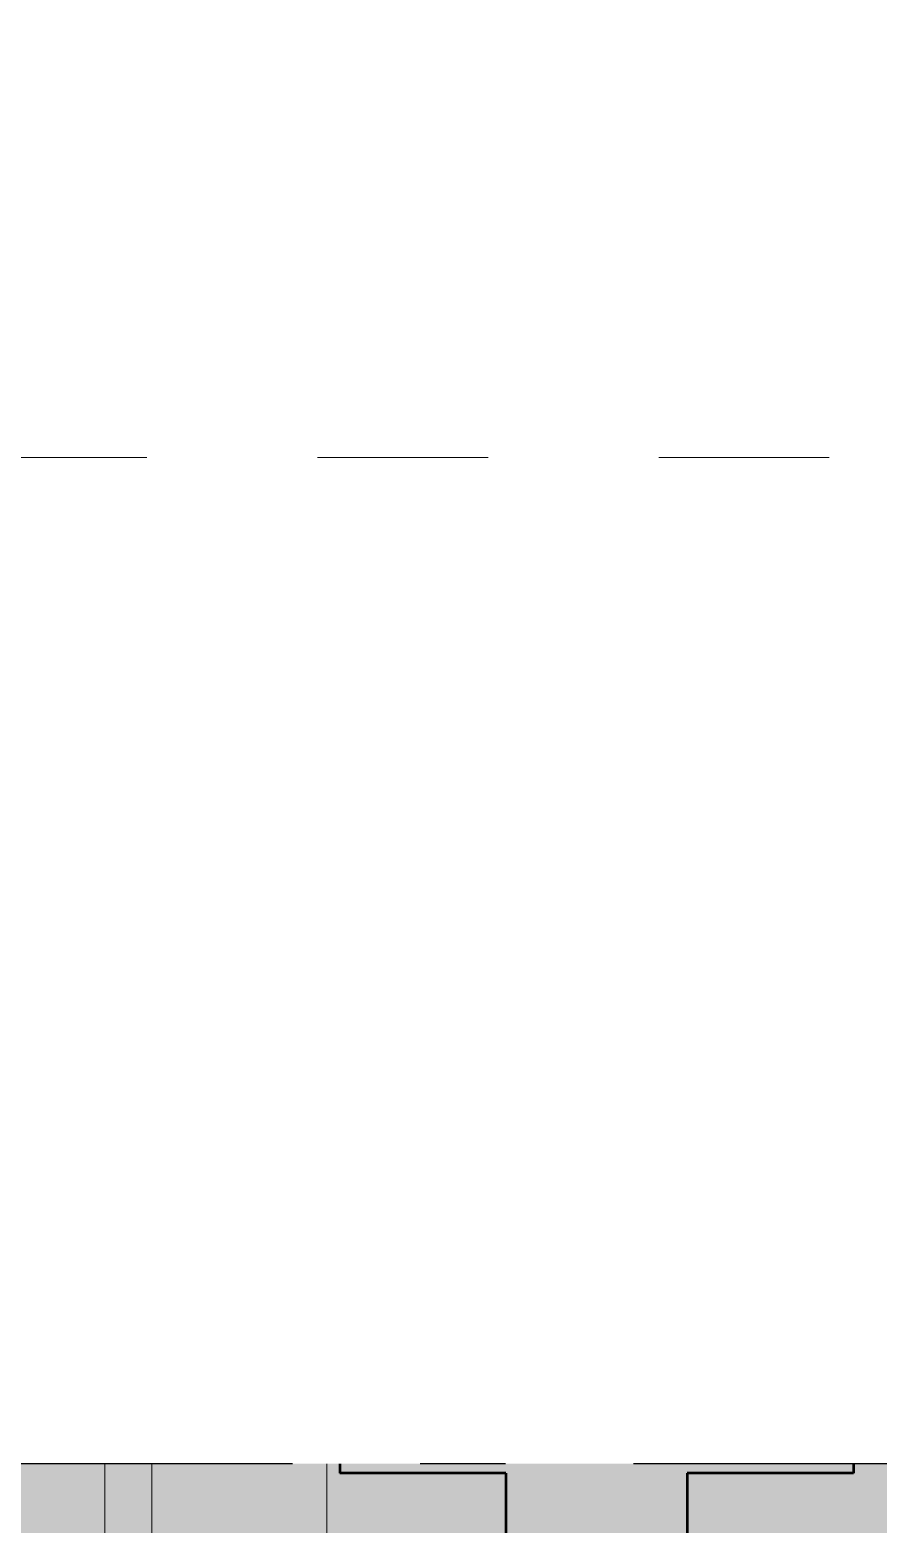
# Model space of a CAD drawing. Header units: millimetres. Extents: x -48147 to 1428745, y -495156 to 18123.
# Drawn here: x 1419475 to 1420879, y -491663 to -489192 of the extents above; entities that cross this region are included whole.
import ezdxf

# ---------------------------------------------------------------- set-up
doc = ezdxf.new("R2010")
doc.units = ezdxf.units.MM
doc.header["$MEASUREMENT"] = 0
for name, pattern in [('Dashed', [2822.222233, 1411.111116, -1411.111116]), ('Double Dashed', [1093.611073, 529.166651, -211.666656, 141.111112, -211.666656]), ('Wipeout_Contour', [1000, 0, -1000])]:
    doc.linetypes.add(name, pattern=pattern)
for name, color, linetype, lineweight, true_color in [('0_Pen_No__105', 7, 'Continuous', 15, 0xa6a6a6), ('A-230-M_FLOOR.IFC Import_Pen_No__104', 7, 'Continuous', 15, 0xa6a6a6), ('A-230-M_FLOOR.IFC Import_Pen_No__109', 7, 'Continuous', 15, 0xa6a6a6), ('A-230-M_FLOOR.IFC Import_Pen_No__24', 7, 'Continuous', 50, 0x2a2a2a), ('A-230-M_FLOOR.IFC Import_Pen_No__29', 7, 'Continuous', 50, 0x2a2a2a), ('New_A-20-M_Floor_Slab_Pen_No__107', 7, 'Continuous', 15, 0xa6a6a6), ('New_A-20-M_Floor_Slab_Pen_No__109', 7, 'Continuous', 15, 0xa6a6a6), ('New_A-20-M_Floor_Slab_Pen_No__162', 7, 'Continuous', 0, 0xe47200), ('New_A-25-M_Wall_Ext_Pen_No__107', 7, 'Continuous', 15, 0xa6a6a6), ('New_A-25-M_Wall_Ext_Pen_No__27', 7, 'Continuous', 50, 0x2a2a2a), ('New_A-25-M_Wall_Int_Pen_No__107', 7, 'Continuous', 15, 0xa6a6a6), ('New_A-25-M_Wall_Int_Pen_No__27', 7, 'Continuous', 50, 0x2a2a2a), ('S-160-M_FOUND.IFC Import_Pen_No__104', 7, 'Continuous', 15, 0xa6a6a6), ('S-160-M_FOUND.IFC Import_Pen_No__24', 7, 'Continuous', 50, 0x2a2a2a), ('S-280-M_STRUCT_FRAME.IFC Import_Pen_No__30', 7, 'Continuous', 50, 0x2a2a2a)]:
    doc.layers.add(name, color=color, linetype=linetype, lineweight=lineweight, true_color=true_color)
for name, color, linetype in [('A-230-M_FLOOR.IFC Import', 7, 'Continuous'), ('A-95-P_Drawing', 7, 'Continuous'), ('New_A-20-M_Floor_Slab', 7, 'Continuous'), ('New_A-25-M_Wall_Ext', 7, 'Continuous'), ('New_A-25-M_Wall_Int', 7, 'Continuous'), ('S-160-M_FOUND.IFC Import', 7, 'Continuous'), ('S-280-M_COLUMN.IFC Import', 7, 'Continuous'), ('S-280-M_STRUCT_FRAME.IFC Import', 7, 'Continuous')]:
    doc.layers.add(name, color=color, linetype=linetype)
for name, color, linetype, lineweight in [('A-230-M_FLOOR.IFC Import_Pen_No__4', 7, 'Continuous', 20), ('A-230-M_FLOOR.IFC Import_Pen_No__89', 8, 'Continuous', 20), ('A-95-P_Drawing_Pen_No__1', 7, 'Continuous', 13), ('A-95-P_Drawing_Pen_No__194', 7, 'Continuous', 25), ('A-95-P_Drawing_Pen_No__84', 8, 'Continuous', 20), ('New_A-20-M_Floor_Slab_Pen_No__1', 7, 'Continuous', 13), ('New_A-20-M_Floor_Slab_Pen_No__89', 8, 'Continuous', 20), ('New_A-25-M_Wall_Ext_Pen_No__87', 8, 'Continuous', 20), ('New_A-25-M_Wall_Int_Pen_No__87', 8, 'Continuous', 20), ('S-160-M_FOUND.IFC Import_Pen_No__1', 7, 'Continuous', 13), ('S-160-M_FOUND.IFC Import_Pen_No__4', 7, 'Continuous', 20), ('S-280-M_COLUMN.IFC Import_Pen_No__88', 8, 'Continuous', 20), ('S-280-M_STRUCT_FRAME.IFC Import_Pen_No__160', 5, 'Continuous', 200), ('S-280-M_STRUCT_FRAME.IFC Import_Pen_No__90', 8, 'Continuous', 20)]:
    doc.layers.add(name, color=color, linetype=linetype, lineweight=lineweight)
pattern_1 = [(0, (1341556.5, -489898.95), (0, 779.423), [48.75, -401.25]), (0, (1341781.5, -489509.24), (0, 779.423), [48.75, -401.25]), (60, (1341556.5, -489898.95), (-675, 389.7114), [48.75, -401.25]), (60, (1342006.5, -489898.95), (-675, 389.7114), [48.75, -401.25]), (120, (1341605.3, -489898.95), (675, 389.7114), [48.75, -401.25]), (120, (1342055.3, -489898.95), (675, 389.7114), [48.75, -401.25]), (0, (1341556.51, -489823.95), (0, 150), [0, -150, 0, -225]), (45, (1341631.51, -489823.95), (-106.06602, 106.06602), [0, -112.5, 0, -187.5])]

# ---------------------------------------------------------------- blocks, each defined once
blk = doc.blocks.new('Section Elem_55_2', base_point=(1341556.5, -489899))
at = {"color": 254, "linetype": 'Wipeout_Contour', "lineweight": 0, "ltscale": 6009385.396597848}
blk.add_wipeout([(1420657.4, -489899), (1420657.4, -487399), (1420656, -487399), (1420656, -489899)], dxfattribs=at).dxf.layer = 'New_A-25-M_Wall_Ext'
at = {"color": 254, "linetype": 'Wipeout_Contour', "lineweight": 0, "ltscale": 6009382.681575522}
blk.add_wipeout([(1420655.9, -489899), (1420656, -489899), (1420656, -487399), (1420655.9, -487399)], dxfattribs=at).dxf.layer = 'New_A-25-M_Wall_Ext'
at = {"layer": 'New_A-25-M_Wall_Ext_Pen_No__87', "linetype": 'Continuous'}
for p, q in [((1420656, -489899), (1420656, -487399)), ((1420657.4, -487399), (1420657.4, -489899)), ((1420657.4, -489899), (1420656, -489899))]:
    blk.add_line(p, q, dxfattribs=at)
blk = doc.blocks.new('Section Elem_92_2', base_point=(1341556.5, -489899))
at = {"layer": 'New_A-25-M_Wall_Ext_Pen_No__27', "linetype": 'Continuous'}
blk.add_line((1420516.8, -487399), (1420516.8, -489899), dxfattribs=at)
at = {"color": 254, "linetype": 'Wipeout_Contour', "lineweight": 0, "ltscale": 6009254.478038291}
blk.add_wipeout([(1420617.5, -489899), (1420626.6, -489899), (1420626.6, -487399), (1420617.5, -487399)], dxfattribs=at).dxf.layer = 'New_A-25-M_Wall_Ext'
at = {"color": 254, "linetype": 'Wipeout_Contour', "lineweight": 0, "ltscale": 6009310.703698997}
blk.add_wipeout([(1420626.6, -489899), (1420647.3, -489899), (1420647.3, -487399), (1420626.6, -487399)], dxfattribs=at).dxf.layer = 'New_A-25-M_Wall_Ext'
at = {"layer": 'New_A-25-M_Wall_Ext_Pen_No__107', "linetype": 'Continuous', "lineweight": 0, "true_color": 0x535353}
blk.add_hatch(color=251, dxfattribs=at).paths.add_polyline_path([(1420516.8, -487399), (1420516.8, -489899), (1420617.5, -489899), (1420617.5, -487399)])
at = {"layer": 'New_A-25-M_Wall_Ext_Pen_No__27', "linetype": 'Continuous'}
for p, q in [((1420617.5, -487399), (1420617.5, -489899)), ((1420617.5, -489899), (1420610.6, -489899))]:
    blk.add_line(p, q, dxfattribs=at)
at = {"layer": 'New_A-25-M_Wall_Ext_Pen_No__87', "linetype": 'Continuous'}
blk.add_line((1420626.6, -489899), (1420617.5, -489899), dxfattribs=at)
at = {"color": 254, "linetype": 'Wipeout_Contour', "lineweight": 0, "ltscale": 6009366.216838154}
blk.add_wipeout([(1420647.3, -489899), (1420655.9, -489899), (1420655.9, -487399), (1420647.3, -487399)], dxfattribs=at).dxf.layer = 'New_A-25-M_Wall_Ext'
at = {"layer": 'New_A-25-M_Wall_Ext_Pen_No__87', "linetype": 'Continuous'}
for p, q in [((1420655.9, -487399), (1420655.9, -489899)), ((1420647.3, -489899), (1420626.6, -489899)), ((1420655.9, -489899), (1420647.3, -489899))]:
    blk.add_line(p, q, dxfattribs=at)
blk = doc.blocks.new('Section Elem_263_2', base_point=(1341556.5, -489899))
at = {"layer": 'New_A-25-M_Wall_Int_Pen_No__27', "linetype": 'Continuous'}
blk.add_line((1420167.3, -486149), (1420167.3, -489899), dxfattribs=at)
at = {"color": 254, "linetype": 'Wipeout_Contour', "lineweight": 0, "ltscale": 6007657.636145033}
blk.add_wipeout([(1420345.2, -486550.5), (1420345.2, -489899), (1420345.5, -489899), (1420345.5, -486550.5)], dxfattribs=at).dxf.layer = 'New_A-25-M_Wall_Int'
at = {"color": 254, "linetype": 'Wipeout_Contour', "lineweight": 0, "ltscale": 6007621.197427876}
blk.add_wipeout([(1420345.2, -486550.5), (1420326.3, -486550.5), (1420326.3, -489899), (1420345.2, -489899)], dxfattribs=at).dxf.layer = 'New_A-25-M_Wall_Int'
at = {"color": 254, "linetype": 'Wipeout_Contour', "lineweight": 0, "ltscale": 15015276.79688969}
blk.add_wipeout([(1420308.3, -489899), (1420326.3, -489899), (1420326.3, -486550.5), (1420310.3, -486550.5), (1420310.3, -486541.9), (1420326.3, -486541.9), (1420326.3, -486307.6), (1420310.3, -486307.6), (1420310.3, -486299), (1420308.3, -486299)], dxfattribs=at).dxf.layer = 'New_A-25-M_Wall_Int'
at = {"layer": 'New_A-25-M_Wall_Int_Pen_No__107', "linetype": 'Continuous', "lineweight": 0, "true_color": 0x535353}
blk.add_hatch(color=251, dxfattribs=at).paths.add_polyline_path([(1420308.3, -489899), (1420308.3, -486074), (1420167.3, -486074), (1420167.3, -489899)])
at = {"layer": 'New_A-25-M_Wall_Int_Pen_No__27', "linetype": 'Continuous'}
for p, q in [((1420308.3, -486149), (1420308.3, -489899)), ((1420308.3, -489899), (1420167.3, -489899))]:
    blk.add_line(p, q, dxfattribs=at)
blk = doc.blocks.new('*X326', base_point=(1341556.5, -489899))
at = {"layer": 'New_A-20-M_Floor_Slab_Pen_No__107', "linetype": 'Continuous'}
for p, q in [((1419480, -490038), (1419494.3, -490018.9)), ((1419518.1, -490038), (1419503.8, -490018.9)), ((1419527.6, -490038), (1419541.9, -490018.9)), ((1419565.7, -490038), (1419551.4, -490018.9)), ((1419575.2, -490038), (1419589.5, -490018.9)), ((1419613.3, -490038), (1419599, -490018.9)), ((1419622.9, -490038), (1419637.1, -490018.9)), ((1419660.9, -490038), (1419646.7, -490018.9)), ((1419670.5, -490038), (1419684.8, -490018.9)), ((1419708.6, -490038), (1419694.3, -490018.9)), ((1419718.1, -490038), (1419732.4, -490018.9)), ((1419756.2, -490038), (1419741.9, -490018.9)), ((1419765.7, -490038), (1419780, -490018.9)), ((1419803.8, -490038), (1419789.5, -490018.9)), ((1419813.3, -490038), (1419827.6, -490018.9)), ((1419851.4, -490038), (1419837.1, -490018.9)), ((1419860.9, -490038), (1419875.2, -490018.9)), ((1419899, -490038), (1419884.8, -490018.9)), ((1419908.6, -490038), (1419922.9, -490018.9)), ((1419946.7, -490038), (1419932.4, -490018.9)), ((1419956.2, -490038), (1419970.5, -490018.9)), ((1419994.3, -490038), (1419980, -490018.9)), ((1420003.8, -490038), (1420018.1, -490018.9)), ((1420041.9, -490038), (1420027.6, -490018.9)), ((1420051.4, -490038), (1420065.7, -490018.9)), ((1420089.5, -490038), (1420075.2, -490018.9)), ((1420099, -490038), (1420113.3, -490018.9)), ((1420137.1, -490038), (1420122.9, -490018.9)), ((1420146.7, -490038), (1420160.9, -490018.9)), ((1420184.8, -490038), (1420170.5, -490018.9)), ((1420194.3, -490038), (1420208.6, -490018.9)), ((1420232.4, -490038), (1420218.1, -490018.9)), ((1420241.9, -490038), (1420256.2, -490018.9)), ((1420280, -490038), (1420265.7, -490018.9)), ((1420289.5, -490038), (1420303.8, -490018.9)), ((1420320.8, -490028.9), (1420313.3, -490018.9))]:
    blk.add_line(p, q, dxfattribs=at)
for centre, start, end in [((1419475.2, -490004.6), 323.1301, 90), ((1419522.9, -490004.6), 90, 216.8699), ((1419522.9, -490004.6), 323.1301, 90), ((1419570.5, -490004.6), 90, 216.8699), ((1419570.5, -490004.6), 323.1301, 90), ((1419618.1, -490004.6), 90, 216.8699), ((1419618.1, -490004.6), 323.1301, 90), ((1419665.7, -490004.6), 90, 216.8699), ((1419665.7, -490004.6), 323.1301, 90), ((1419713.3, -490004.6), 90, 216.8699), ((1419713.3, -490004.6), 323.1301, 90), ((1419760.9, -490004.6), 90, 216.8699), ((1419760.9, -490004.6), 323.1301, 90), ((1419808.6, -490004.6), 90, 216.8699), ((1419808.6, -490004.6), 323.1301, 90), ((1419856.2, -490004.6), 90, 216.8699), ((1419856.2, -490004.6), 323.1301, 90), ((1419903.8, -490004.6), 90, 216.8699), ((1419903.8, -490004.6), 323.1301, 90), ((1419951.4, -490004.6), 90, 216.8699), ((1419951.4, -490004.6), 323.1301, 90), ((1419999, -490004.6), 90, 216.8699), ((1419999, -490004.6), 323.1301, 90), ((1420046.7, -490004.6), 90, 216.8699), ((1420046.7, -490004.6), 323.1301, 90), ((1420094.3, -490004.6), 90, 216.8699), ((1420094.3, -490004.6), 323.1301, 90), ((1420141.9, -490004.6), 90, 216.8699), ((1420141.9, -490004.6), 323.1301, 90), ((1420189.5, -490004.6), 90, 216.8699), ((1420189.5, -490004.6), 323.1301, 90), ((1420237.1, -490004.6), 90, 216.8699), ((1420237.1, -490004.6), 323.1301, 90), ((1420284.8, -490004.6), 90, 216.8699), ((1420284.8, -490004.6), 323.1301, 90), ((1420332.4, -490004.6), 119.035, 216.8699), ((1419451.4, -490052.3), 143.1301, 36.8699), ((1419499, -490052.3), 143.1301, 36.8699), ((1419546.7, -490052.3), 143.1301, 36.8699), ((1419594.3, -490052.3), 143.1301, 36.8699), ((1419641.9, -490052.3), 143.1301, 36.8699), ((1419689.5, -490052.3), 143.1301, 36.8699), ((1419737.1, -490052.3), 143.1301, 36.8699), ((1419784.8, -490052.3), 143.1301, 36.8699), ((1419832.4, -490052.3), 143.1301, 36.8699), ((1419880, -490052.3), 143.1301, 36.8699), ((1419927.6, -490052.3), 143.1301, 36.8699), ((1419975.2, -490052.3), 143.1301, 36.8699), ((1420022.9, -490052.3), 143.1301, 36.8699), ((1420070.5, -490052.3), 143.1301, 36.8699), ((1420118.1, -490052.3), 143.1301, 36.8699), ((1420165.7, -490052.3), 143.1301, 36.8699), ((1420213.3, -490052.3), 143.1301, 36.8699), ((1420260.9, -490052.3), 143.1301, 36.8699), ((1420308.6, -490052.3), 143.1301, 300.9745)]:
    blk.add_arc(centre, 23.8, start, end, dxfattribs=at)
blk = doc.blocks.new('Section Elem_296_2', base_point=(1341556.5, -489899))
at = {"color": 254, "linetype": 'Wipeout_Contour', "lineweight": 0, "ltscale": 6009247.169722235}
blk.add_wipeout([(1420167.3, -489974), (1420186.9, -489974), (1420186.9, -489899), (1420167.3, -489899)], dxfattribs=at).dxf.layer = 'New_A-20-M_Floor_Slab'
at = {"color": 254, "linetype": 'Wipeout_Contour', "lineweight": 0, "ltscale": 6009974.493631577}
blk.add_wipeout([(1420355.1, -490078.5), (1420355.1, -489899), (1420347.8, -489899), (1420347.8, -490078.5)], dxfattribs=at).dxf.layer = 'New_A-20-M_Floor_Slab'
at = {"color": 254, "linetype": 'Wipeout_Contour', "lineweight": 0, "ltscale": 6009304.644057268}
blk.add_wipeout([(1420197.7, -489974), (1420197.7, -489899), (1420186.9, -489899), (1420186.9, -489974)], dxfattribs=at).dxf.layer = 'New_A-20-M_Floor_Slab'
at = {"color": 254, "linetype": 'Wipeout_Contour', "lineweight": 0, "ltscale": 6009909.701476713}
blk.add_wipeout([(1420320.8, -490078.5), (1420347.8, -490078.5), (1420347.8, -489899), (1420320.8, -489899)], dxfattribs=at).dxf.layer = 'New_A-20-M_Floor_Slab'
at = {"layer": 'New_A-20-M_Floor_Slab_Pen_No__89', "linetype": 'Continuous'}
for p, q in [((1420347.8, -489899), (1420355.1, -489899)), ((1420355.1, -490078.5), (1420355.1, -489899)), ((1420355.1, -490078.5), (1420347.8, -490078.5))]:
    blk.add_line(p, q, dxfattribs=at)
at = {"color": 254, "linetype": 'Wipeout_Contour', "lineweight": 0, "ltscale": 11990316.24259493}
blk.add_wipeout([(1420167.3, -489899), (1404999, -489899), (1404999, -489978), (1420320.8, -489978), (1420320.8, -489899), (1420308.3, -489899), (1420308.3, -489974), (1420167.3, -489974)], dxfattribs=at).dxf.layer = 'New_A-20-M_Floor_Slab'
at = {"layer": 'New_A-20-M_Floor_Slab_Pen_No__109', "linetype": 'Continuous'}
h = blk.add_hatch(dxfattribs=at)
h.set_pattern_fill('Lightweight_Concrete_0002', color=256, style=0, pattern_type=2)
h.set_pattern_definition(pattern_1)
h.paths.add_polyline_path([(1420167.3, -489899), (1404999, -489899), (1404999, -489978), (1420320.8, -489978), (1420320.8, -489899), (1420308.3, -489899), (1420308.3, -489974), (1420167.3, -489974)])
at = {"layer": 'New_A-20-M_Floor_Slab_Pen_No__162', "linetype": 'Continuous'}
blk.add_hatch(color=256, dxfattribs=at).paths.add_polyline_path([(1404999, -489978), (1404999, -489978.5), (1420320.8, -489978.5), (1420320.8, -489978)])
at = {"layer": 'New_A-20-M_Floor_Slab_Pen_No__1', "linetype": 'Continuous'}
for p, q in [((1420167.3, -489899), (1409318.8, -489899)), ((1420320.8, -489899), (1420308.3, -489899))]:
    blk.add_line(p, q, dxfattribs=at)
at = {"layer": 'New_A-20-M_Floor_Slab_Pen_No__89', "linetype": 'Continuous'}
blk.add_line((1420320.8, -489899), (1420347.8, -489899), dxfattribs=at)
at = {"color": 254, "linetype": 'Wipeout_Contour', "lineweight": 0, "ltscale": 5980959.479074396}
blk.add_wipeout([(1404999, -489978.5), (1404999, -490078.5), (1420320.8, -490078.5), (1420320.8, -489978.5)], dxfattribs=at).dxf.layer = 'New_A-20-M_Floor_Slab'
at = {"layer": 'New_A-20-M_Floor_Slab_Pen_No__1', "linetype": 'Continuous'}
for p, q in [((1420167.3, -489899), (1420167.3, -489974)), ((1420308.3, -489899), (1420308.3, -489974)), ((1420308.3, -489974), (1420167.3, -489974))]:
    blk.add_line(p, q, dxfattribs=at)
at = {"layer": 'New_A-20-M_Floor_Slab_Pen_No__1', "linetype": 'Continuous', "flags": 128}
for points in [[(1420320.8, -489899), (1420320.8, -489978), (1420320.8, -489978.5), (1420320.8, -490078.5)], [(1420320.8, -489978), (1404999, -489978), (1374573.5, -489978)], [(1420320.8, -489978.5), (1404999, -489978.5), (1374573.5, -489978.5)], [(1420320.8, -490078.5), (1404999, -490078.5), (1374573.5, -490078.5)]]:
    blk.add_lwpolyline(points, dxfattribs=at)
at = {"layer": 'New_A-20-M_Floor_Slab_Pen_No__89', "linetype": 'Continuous'}
for p, q in [((1420197.7, -489899), (1420197.7, -489974)), ((1420347.8, -490078.5), (1420320.8, -490078.5))]:
    blk.add_line(p, q, dxfattribs=at)
at = {"layer": 'New_A-20-M_Floor_Slab'}
blk.add_blockref('*X326', (1341556.5, -489899), dxfattribs=at)
blk = doc.blocks.new('Section Elem_319_2', base_point=(1341556.5, -489899))
at = {"color": 254, "linetype": 'Wipeout_Contour', "lineweight": 0, "ltscale": 6007678.866796776}
blk.add_wipeout([(1420350.7, -486550.5), (1420350.7, -489899), (1420351.3, -489899), (1420351.3, -486550.5)], dxfattribs=at).dxf.layer = 'New_A-25-M_Wall_Int'
at = {"color": 254, "linetype": 'Wipeout_Contour', "lineweight": 0, "ltscale": 6007667.88426681}
blk.add_wipeout([(1420345.5, -489899), (1420350.7, -489899), (1420350.7, -486550.5), (1420345.5, -486550.5)], dxfattribs=at).dxf.layer = 'New_A-25-M_Wall_Int'
at = {"layer": 'New_A-25-M_Wall_Int_Pen_No__87', "linetype": 'Continuous'}
for p, q in [((1420345.5, -489899), (1420345.5, -486550.5)), ((1420350.7, -486550.5), (1420350.7, -489899))]:
    blk.add_line(p, q, dxfattribs=at)
blk = doc.blocks.new('Section Elem_369_2', base_point=(1341556.5, -489899))
at = {"color": 254, "linetype": 'Wipeout_Contour', "lineweight": 0, "ltscale": 9012332.284516225}
blk.add_wipeout([(1420513, -487198), (1420513, -489899), (1420516.8, -489899), (1420516.8, -487399), (1420516.7, -487399), (1420516.7, -487198)], dxfattribs=at).dxf.layer = 'S-280-M_COLUMN.IFC Import'
at = {"color": 254, "linetype": 'Wipeout_Contour', "lineweight": 0, "ltscale": 33040041.72980697}
blk.add_wipeout([(1420355.1, -490078.5), (1420312.7, -490078.5), (1420312.7, -490079), (1420358.6, -490079), (1420358.6, -489899), (1420513, -489899), (1420513, -487198), (1420484.2, -487198), (1420484.2, -486299), (1420431.1, -486299), (1420431.1, -486307.6), (1420371.9, -486307.6), (1420366.8, -486309.8), (1420364.7, -486315.2), (1420364.7, -486534.3), (1420366.8, -486539.6), (1420371.9, -486541.9), (1420431.1, -486541.9), (1420431.1, -486550.5), (1420351.3, -486550.5), (1420351.3, -489899), (1420355.1, -489899)], dxfattribs=at).dxf.layer = 'S-280-M_COLUMN.IFC Import'
at = {"layer": 'S-280-M_COLUMN.IFC Import_Pen_No__88', "linetype": 'Continuous'}
blk.add_line((1420513, -487198), (1420513, -489899), dxfattribs=at)
at = {"color": 254, "linetype": 'Wipeout_Contour', "lineweight": 0, "ltscale": 6009734.493444662}
blk.add_wipeout([(1420308.3, -489899), (1420303.7, -489899), (1420303.7, -489974), (1420308.3, -489974)], dxfattribs=at).dxf.layer = 'S-280-M_COLUMN.IFC Import'
at = {"color": 254, "linetype": 'Wipeout_Contour', "lineweight": 0, "ltscale": 6009928.34380358}
blk.add_wipeout([(1420303.7, -490079), (1420312.7, -490079), (1420312.7, -490078.5), (1420303.7, -490078.5)], dxfattribs=at).dxf.layer = 'S-280-M_COLUMN.IFC Import'
at = {"color": 254, "linetype": 'Wipeout_Contour', "lineweight": 0, "ltscale": 6009718.762110988}
blk.add_wipeout([(1420300, -489974), (1420303.7, -489974), (1420303.7, -489899), (1420300, -489899)], dxfattribs=at).dxf.layer = 'S-280-M_COLUMN.IFC Import'
at = {"color": 254, "linetype": 'Wipeout_Contour', "lineweight": 0, "ltscale": 6009904.332773785}
blk.add_wipeout([(1420300, -490079), (1420303.7, -490079), (1420303.7, -490078.5), (1420300, -490078.5)], dxfattribs=at).dxf.layer = 'S-280-M_COLUMN.IFC Import'
at = {"layer": 'S-280-M_COLUMN.IFC Import_Pen_No__88', "linetype": 'Continuous'}
blk.add_line((1420312.7, -490078.5), (1420312.7, -490079), dxfattribs=at)
at = {"color": 254, "linetype": 'Wipeout_Contour', "lineweight": 0, "ltscale": 6009672.970493201}
blk.add_wipeout([(1420279.5, -489974), (1420300, -489974), (1420300, -489899), (1420279.5, -489899)], dxfattribs=at).dxf.layer = 'S-280-M_COLUMN.IFC Import'
at = {"color": 254, "linetype": 'Wipeout_Contour', "lineweight": 0, "ltscale": 6009858.543040024}
blk.add_wipeout([(1420300, -490078.5), (1420279.5, -490078.5), (1420279.5, -490079), (1420300, -490079)], dxfattribs=at).dxf.layer = 'S-280-M_COLUMN.IFC Import'
at = {"layer": 'S-280-M_COLUMN.IFC Import_Pen_No__88', "linetype": 'Continuous'}
for p, q in [((1420279.5, -489899), (1420279.5, -489974)), ((1420300, -489899), (1420300, -489974)), ((1420279.5, -490078.5), (1420279.5, -490079)), ((1420300, -490078.5), (1420300, -490079))]:
    blk.add_line(p, q, dxfattribs=at)
blk = doc.blocks.new('Section Elem_372_2', base_point=(1341556.5, -489899))
at = {"color": 254, "linetype": 'Wipeout_Contour', "lineweight": 0, "ltscale": 6010186.250984176}
blk.add_wipeout([(1420089.4, -490329), (1419989.7, -490329.1), (1420524, -490329), (1420557.3, -490329)], dxfattribs=at).dxf.layer = 'S-280-M_STRUCT_FRAME.IFC Import'
at = {"layer": 'S-280-M_STRUCT_FRAME.IFC Import_Pen_No__30', "linetype": 'Continuous'}
blk.add_line((1419989.7, -490329.1), (1419989.7, -490829.1), dxfattribs=at)
at = {"layer": 'S-280-M_STRUCT_FRAME.IFC Import_Pen_No__90', "linetype": 'Continuous'}
blk.add_line((1420089.4, -490329), (1419989.7, -490329.1), dxfattribs=at)
at = {"color": 254, "linetype": 'Wipeout_Contour', "lineweight": 0, "ltscale": 9017229.732753396}
blk.add_wipeout([(1420557.3, -490329), (1420524, -490329), (1420524, -490829), (1420557.3, -490829), (1420561.8, -490828.9), (1420561.7, -490329)], dxfattribs=at).dxf.layer = 'S-280-M_STRUCT_FRAME.IFC Import'
at = {"layer": 'S-280-M_STRUCT_FRAME.IFC Import_Pen_No__160', "linetype": 'Continuous', "lineweight": 0, "true_color": 0x00007f}
blk.add_hatch(color=176, dxfattribs=at).paths.add_polyline_path([(1419989.7, -490329.1), (1419989.7, -490829.1), (1420524, -490829), (1420524, -490329)])
at = {"layer": 'S-280-M_STRUCT_FRAME.IFC Import_Pen_No__30', "linetype": 'Continuous'}
for p, q in [((1420524, -490329), (1419989.7, -490329.1)), ((1420524, -490329), (1420524, -490829)), ((1420524, -490829), (1419989.7, -490829.1))]:
    blk.add_line(p, q, dxfattribs=at)
at = {"layer": 'S-280-M_STRUCT_FRAME.IFC Import_Pen_No__90', "linetype": 'Continuous'}
for p, q in [((1420557.3, -490329), (1420524, -490329)), ((1420561.8, -490828.9), (1420561.7, -490329)), ((1420561.8, -490828.9), (1420557.3, -490829))]:
    blk.add_line(p, q, dxfattribs=at)
blk = doc.blocks.new('Section Elem_376_2', base_point=(1341556.5, -489899))
at = {"color": 254, "linetype": 'Wipeout_Contour', "lineweight": 0, "ltscale": 5999240.530472554}
blk.add_wipeout([(1414776.3, -490079), (1420185.7, -490079), (1420185.7, -490078.5), (1414776.3, -490078.5)], dxfattribs=at).dxf.layer = 'S-280-M_STRUCT_FRAME.IFC Import'
at = {"color": 254, "linetype": 'Wipeout_Contour', "lineweight": 0, "ltscale": 7501599.175214844}
blk.add_wipeout([(1420089.4, -490329), (1414776.3, -490329), (1414776.3, -490399), (1419989.7, -490399), (1419989.7, -490329.1)], dxfattribs=at).dxf.layer = 'S-280-M_STRUCT_FRAME.IFC Import'
at = {"layer": 'S-280-M_STRUCT_FRAME.IFC Import_Pen_No__90', "linetype": 'Continuous'}
for p, q in [((1420185.7, -490078.5), (1420185.7, -490079)), ((1414938.5, -490399), (1419989.7, -490399))]:
    blk.add_line(p, q, dxfattribs=at)
blk = doc.blocks.new('Section Elem_386_2', base_point=(1341556.5, -489899))
at = {"color": 254, "linetype": 'Wipeout_Contour', "lineweight": 0, "ltscale": 6009479.626295401}
blk.add_wipeout([(1420197.7, -489899), (1420197.7, -489974), (1420279.5, -489974), (1420279.5, -489899)], dxfattribs=at).dxf.layer = 'S-280-M_STRUCT_FRAME.IFC Import'
at = {"color": 254, "linetype": 'Wipeout_Contour', "lineweight": 0, "ltscale": 6009651.081502588}
blk.add_wipeout([(1420190.2, -490079), (1420279.5, -490079), (1420279.5, -490078.5), (1420190.2, -490078.5)], dxfattribs=at).dxf.layer = 'S-280-M_STRUCT_FRAME.IFC Import'
at = {"color": 254, "linetype": 'Wipeout_Contour', "lineweight": 0, "ltscale": 6011347.389187953}
blk.add_wipeout([(1420561.7, -490329), (1420561.8, -490399), (1420608.3, -490399), (1420608.3, -490329)], dxfattribs=at).dxf.layer = 'S-280-M_STRUCT_FRAME.IFC Import'
at = {"layer": 'S-280-M_STRUCT_FRAME.IFC Import_Pen_No__90', "linetype": 'Continuous'}
blk.add_line((1420561.8, -490399), (1420608.6, -490399), dxfattribs=at)
blk = doc.blocks.new('Section Elem_519_2', base_point=(1341556.5, -489899))
at = {"layer": 'S-160-M_FOUND.IFC Import_Pen_No__104', "linetype": 'Continuous', "lineweight": 0, "true_color": 0x535353}
blk.add_hatch(color=251, dxfattribs=at).paths.add_polyline_path([(1420837.8, -490829), (1419987.8, -490829), (1419987.8, -491579), (1420262.8, -491579), (1420262.8, -491504), (1420562.8, -491504), (1420562.8, -491579), (1420837.8, -491579)])
at = {"layer": 'S-160-M_FOUND.IFC Import_Pen_No__24', "linetype": 'Continuous'}
for p, q in [((1419987.8, -490829), (1419987.8, -491579)), ((1420837.8, -490829), (1419987.8, -490829)), ((1420837.8, -490829), (1420837.8, -491579)), ((1420262.8, -491579), (1419987.8, -491579)), ((1420837.8, -491579), (1420562.8, -491579))]:
    blk.add_line(p, q, dxfattribs=at)
at = {"layer": 'S-160-M_FOUND.IFC Import_Pen_No__4', "linetype": 'Continuous'}
blk.add_line((1419987.8, -491579), (1419987.8, -490829), dxfattribs=at)
blk = doc.blocks.new('Section Elem_520_2', base_point=(1341556.5, -489899))
at = {"layer": 'S-160-M_FOUND.IFC Import_Pen_No__104', "linetype": 'Continuous', "lineweight": 0, "true_color": 0x535353}
blk.add_hatch(color=251, dxfattribs=at).paths.add_polyline_path([(1420262.8, -494154), (1420562.8, -494154), (1420562.8, -491504), (1420262.8, -491504)])
at = {"layer": 'S-160-M_FOUND.IFC Import_Pen_No__24', "linetype": 'Continuous'}
for p, q in [((1420262.8, -491579), (1420262.8, -494154)), ((1420562.8, -491579), (1420562.8, -494154))]:
    blk.add_line(p, q, dxfattribs=at)
blk = doc.blocks.new('Section Elem_521_2', base_point=(1341556.5, -489899))
at = {"color": 254, "linetype": 'Wipeout_Contour', "lineweight": 0, "ltscale": 6004468.598261315}
blk.add_wipeout([(1418513.8, -491149), (1418733.8, -491149), (1418733.8, -490399), (1418513.8, -490399)], dxfattribs=at).dxf.layer = 'S-160-M_FOUND.IFC Import'
at = {"layer": 'S-160-M_FOUND.IFC Import_Pen_No__4', "linetype": 'Continuous'}
blk.add_line((1418513.8, -490399), (1418513.8, -491149), dxfattribs=at)
at = {"color": 254, "linetype": 'Wipeout_Contour', "lineweight": 0, "ltscale": 9012105.705329835}
blk.add_wipeout([(1418733.8, -491149), (1419987.8, -491149), (1419987.8, -490829), (1419989.7, -490829), (1419989.7, -490399), (1418733.8, -490399)], dxfattribs=at).dxf.layer = 'S-160-M_FOUND.IFC Import'
at = {"layer": 'S-160-M_FOUND.IFC Import_Pen_No__4', "linetype": 'Continuous'}
for p, q in [((1418733.8, -491149), (1418733.8, -490399)), ((1418733.8, -491149), (1418513.8, -491149)), ((1419987.8, -491149), (1418733.8, -491149))]:
    blk.add_line(p, q, dxfattribs=at)
blk = doc.blocks.new('Section Elem_573_2', base_point=(1341556.5, -489899))
at = {"layer": 'A-230-M_FLOOR.IFC Import_Pen_No__24', "linetype": 'Continuous'}
for p, q in [((1420358.6, -489899), (1420358.6, -490079)), ((1420516.8, -489899), (1420358.6, -489899))]:
    blk.add_line(p, q, dxfattribs=at)
at = {"color": 254, "linetype": 'Wipeout_Contour', "lineweight": 0, "ltscale": 6010964.373721655}
blk.add_wipeout([(1420610.6, -490079), (1420615.7, -490079), (1420615.7, -489899), (1420610.6, -489899)], dxfattribs=at).dxf.layer = 'A-230-M_FLOOR.IFC Import'
at = {"color": 254, "linetype": 'Wipeout_Contour', "lineweight": 0, "ltscale": 6010994.866037474}
blk.add_wipeout([(1420615.7, -490079), (1420626.7, -490079), (1420626.7, -489899), (1420615.7, -489899)], dxfattribs=at).dxf.layer = 'A-230-M_FLOOR.IFC Import'
at = {"layer": 'A-230-M_FLOOR.IFC Import_Pen_No__104', "linetype": 'Continuous', "lineweight": 0, "true_color": 0x535353}
blk.add_hatch(color=251, dxfattribs=at).paths.add_polyline_path([(1420358.6, -490079), (1420610.6, -490079), (1420610.6, -489899), (1420358.6, -489899)])
at = {"layer": 'A-230-M_FLOOR.IFC Import_Pen_No__24', "linetype": 'Continuous'}
for q in [(1420516.8, -489899), (1420610.6, -490079)]:
    blk.add_line((1420610.6, -489899), q, dxfattribs=at)
at = {"color": 254, "linetype": 'Wipeout_Contour', "lineweight": 0, "ltscale": 6011033.222709646}
blk.add_wipeout([(1420626.7, -490079), (1420635.9, -490079), (1420635.9, -489899), (1420626.7, -489899)], dxfattribs=at).dxf.layer = 'A-230-M_FLOOR.IFC Import'
at = {"color": 254, "linetype": 'Wipeout_Contour', "lineweight": 0, "ltscale": 6011064.886398049}
blk.add_wipeout([(1420635.9, -490079), (1420643.4, -490079), (1420643.4, -489899), (1420635.9, -489899)], dxfattribs=at).dxf.layer = 'A-230-M_FLOOR.IFC Import'
at = {"color": 254, "linetype": 'Wipeout_Contour', "lineweight": 0, "ltscale": 6011089.847678839}
blk.add_wipeout([(1420643.4, -490079), (1420649.2, -490079), (1420649.2, -489899), (1420643.4, -489899)], dxfattribs=at).dxf.layer = 'A-230-M_FLOOR.IFC Import'
at = {"color": 254, "linetype": 'Wipeout_Contour', "lineweight": 0, "ltscale": 6011108.098587127}
blk.add_wipeout([(1420649.2, -490079), (1420653.1, -490079), (1420653.1, -489899), (1420649.2, -489899)], dxfattribs=at).dxf.layer = 'A-230-M_FLOOR.IFC Import'
at = {"layer": 'A-230-M_FLOOR.IFC Import_Pen_No__4', "linetype": 'Continuous'}
blk.add_line((1420653.1, -490079), (1420653.1, -489899), dxfattribs=at)
blk = doc.blocks.new('Section Elem_585_2', base_point=(1341556.5, -489899))
at = {"color": 254, "linetype": 'Wipeout_Contour', "lineweight": 0, "ltscale": 10520292.08632691}
blk.add_wipeout([(1420653.1, -490329), (1420608.3, -490329), (1420608.3, -490399), (1420898.3, -490399), (1420898.3, -489899), (1420653.1, -489899), (1420653.1, -490079)], dxfattribs=at).dxf.layer = 'S-160-M_FOUND.IFC Import'
at = {"layer": 'S-160-M_FOUND.IFC Import_Pen_No__1', "linetype": 'Continuous'}
for p, q in [((1420657.4, -489899), (1420898.3, -489899)), ((1420898.3, -490399), (1420898.3, -489899)), ((1420608.6, -490399), (1420898.3, -490399))]:
    blk.add_line(p, q, dxfattribs=at)
blk = doc.blocks.new('Section Elem_593_2', base_point=(1341556.5, -489899))
at = {"layer": 'S-160-M_FOUND.IFC Import_Pen_No__1', "linetype": 'Continuous'}
blk.add_line((1420137.8, -490079), (1420137.8, -490078.5), dxfattribs=at)
blk = doc.blocks.new('Section Elem_596_2', base_point=(1341556.5, -489899))
at = {"color": 254, "linetype": 'Wipeout_Contour', "lineweight": 0, "ltscale": 6011386.383908892}
blk.add_wipeout([(1420648, -490079), (1420648, -490329), (1420653.1, -490329), (1420653.1, -490079)], dxfattribs=at).dxf.layer = 'A-230-M_FLOOR.IFC Import'
at = {"color": 254, "linetype": 'Wipeout_Contour', "lineweight": 0, "ltscale": 6011341.811369729}
blk.add_wipeout([(1420629.5, -490079), (1420629.5, -490329), (1420648, -490329), (1420648, -490079)], dxfattribs=at).dxf.layer = 'A-230-M_FLOOR.IFC Import'
at = {"layer": 'A-230-M_FLOOR.IFC Import_Pen_No__89', "linetype": 'Continuous'}
for p, q in [((1420648, -490079), (1420653.1, -490079)), ((1420653.1, -490329), (1420653.1, -490079)), ((1420648, -490329), (1420653.1, -490329))]:
    blk.add_line(p, q, dxfattribs=at)
at = {"color": 254, "linetype": 'Wipeout_Contour', "lineweight": 0, "ltscale": 6011271.67032626}
blk.add_wipeout([(1420610.9, -490329), (1420629.5, -490329), (1420629.5, -490079), (1420610.9, -490079)], dxfattribs=at).dxf.layer = 'A-230-M_FLOOR.IFC Import'
at = {"layer": 'A-230-M_FLOOR.IFC Import_Pen_No__89', "linetype": 'Continuous'}
for p, q in [((1420629.5, -490079), (1420648, -490079)), ((1420629.5, -490329), (1420648, -490329))]:
    blk.add_line(p, q, dxfattribs=at)
at = {"color": 254, "linetype": 'Wipeout_Contour', "lineweight": 0, "ltscale": 5981738.015724783}
blk.add_wipeout([(1420610.9, -490329), (1420610.9, -490079), (1404999, -490079), (1404999, -490329)], dxfattribs=at).dxf.layer = 'A-230-M_FLOOR.IFC Import'
at = {"layer": 'A-230-M_FLOOR.IFC Import_Pen_No__109', "linetype": 'Continuous'}
h = blk.add_hatch(dxfattribs=at)
h.set_pattern_fill('Lightweight_Concrete_0002', color=256, style=0, pattern_type=2)
h.set_pattern_definition(pattern_1)
h.paths.add_polyline_path([(1420610.9, -490329), (1420610.9, -490079), (1404999, -490079), (1404999, -490329)])
at = {"layer": 'A-230-M_FLOOR.IFC Import_Pen_No__29', "linetype": 'Continuous'}
for p, q in [((1420610.6, -490079), (1420358.6, -490079)), ((1420610.9, -490079), (1420610.6, -490079)), ((1420610.9, -490079), (1420610.9, -490329))]:
    blk.add_line(p, q, dxfattribs=at)
at = {"layer": 'A-230-M_FLOOR.IFC Import_Pen_No__29', "linetype": 'Continuous', "flags": 128}
for points in [[(1420358.6, -490079), (1404999, -490079), (1374573.5, -490079)], [(1420610.9, -490329), (1404999, -490329), (1394852.8, -490329)]]:
    blk.add_lwpolyline(points, dxfattribs=at)
at = {"layer": 'A-230-M_FLOOR.IFC Import_Pen_No__89', "linetype": 'Continuous'}
for p, q in [((1420610.9, -490079), (1420629.5, -490079)), ((1420610.9, -490329), (1420629.5, -490329))]:
    blk.add_line(p, q, dxfattribs=at)
blk = doc.blocks.new('Section Elem_635_2', base_point=(1341556.5, -489899))
at = {"color": 254, "linetype": 'Wipeout_Contour', "lineweight": 0, "ltscale": 7512642.629551644}
blk.add_wipeout([(1419599.2, -493724), (1419676.8, -493724), (1419676.8, -491149), (1419599.5, -491149), (1419599.2, -491149)], dxfattribs=at).dxf.layer = 'S-160-M_FOUND.IFC Import'
at = {"layer": 'S-160-M_FOUND.IFC Import_Pen_No__1', "linetype": 'Continuous'}
blk.add_line((1419599.2, -493724), (1419599.2, -491149), dxfattribs=at)
at = {"color": 254, "linetype": 'Wipeout_Contour', "lineweight": 0, "ltscale": 6011174.805979927}
blk.add_wipeout([(1419676.8, -491149), (1419676.8, -493724), (1419966.6, -493724), (1419966.6, -491149)], dxfattribs=at).dxf.layer = 'S-160-M_FOUND.IFC Import'
at = {"layer": 'S-160-M_FOUND.IFC Import_Pen_No__1', "linetype": 'Continuous'}
for p, q in [((1419676.8, -493724), (1419676.8, -491149)), ((1419966.6, -493724), (1419966.6, -491149))]:
    blk.add_line(p, q, dxfattribs=at)
blk = doc.blocks.new('Section Elem_639_2', base_point=(1341556.5, -489899))
at = {"color": 254, "linetype": 'Wipeout_Contour', "lineweight": 0, "ltscale": 6009473.915619694}
blk.add_wipeout([(1420185.7, -490078.5), (1420185.7, -490079), (1420190.2, -490079), (1420190.2, -490078.5)], dxfattribs=at).dxf.layer = 'A-230-M_FLOOR.IFC Import'
at = {"layer": 'A-230-M_FLOOR.IFC Import_Pen_No__89', "linetype": 'Continuous'}
blk.add_line((1420190.2, -490079), (1420190.2, -490078.5), dxfattribs=at)
blk = doc.blocks.new('S-27 Building Section_STORY_MARKER', base_point=(1341556.5, -489899))
at = {"layer": '0_Pen_No__105', "linetype": 'Dashed', "ltscale": 0.2}
blk.add_line((1357862.3, -489899), (1422610.8, -489899), dxfattribs=at)

msp = doc.modelspace()

# ---------------------------------------------------------------- block references
at = {"layer": 'New_A-25-M_Wall_Ext'}
msp.add_blockref('Section Elem_55_2', (1341556.5, -489899), dxfattribs=at)
at = {"layer": 'New_A-25-M_Wall_Int'}
msp.add_blockref('Section Elem_263_2', (1341556.5, -489899), dxfattribs=at)
at = {"layer": 'S-160-M_FOUND.IFC Import'}
msp.add_blockref('Section Elem_520_2', (1341556.5, -489899), dxfattribs=at)
at = {"layer": 'S-280-M_STRUCT_FRAME.IFC Import'}
msp.add_blockref('Section Elem_372_2', (1341556.5, -489899), dxfattribs=at)

# ---------------------------------------------------------------- next in the draw order: block references
at = {"layer": 'New_A-20-M_Floor_Slab'}
msp.add_blockref('Section Elem_296_2', (1341556.5, -489899), dxfattribs=at)
at = {"layer": 'New_A-25-M_Wall_Ext'}
msp.add_blockref('Section Elem_92_2', (1341556.5, -489899), dxfattribs=at)
at = {"layer": 'S-160-M_FOUND.IFC Import'}
msp.add_blockref('Section Elem_519_2', (1341556.5, -489899), dxfattribs=at)

# ---------------------------------------------------------------- next in the draw order: block references
at = {"layer": 'New_A-25-M_Wall_Int'}
msp.add_blockref('Section Elem_319_2', (1341556.5, -489899), dxfattribs=at)
at = {"layer": 'S-280-M_STRUCT_FRAME.IFC Import'}
msp.add_blockref('Section Elem_376_2', (1341556.5, -489899), dxfattribs=at)

# ---------------------------------------------------------------- next in the draw order: block references
at = {"layer": 'S-160-M_FOUND.IFC Import'}
msp.add_blockref('Section Elem_521_2', (1341556.5, -489899), dxfattribs=at)
at = {"layer": 'S-280-M_COLUMN.IFC Import'}
msp.add_blockref('Section Elem_369_2', (1341556.5, -489899), dxfattribs=at)

# ---------------------------------------------------------------- next in the draw order: block references
at = {"layer": 'S-160-M_FOUND.IFC Import'}
for name in ['Section Elem_593_2', 'Section Elem_635_2']:
    msp.add_blockref(name, (1341556.5, -489899), dxfattribs=at)
at = {"layer": 'S-280-M_STRUCT_FRAME.IFC Import'}
msp.add_blockref('Section Elem_386_2', (1341556.5, -489899), dxfattribs=at)

# ---------------------------------------------------------------- next in the draw order: block references
at = {"layer": 'A-230-M_FLOOR.IFC Import'}
msp.add_blockref('Section Elem_573_2', (1341556.5, -489899), dxfattribs=at)

# ---------------------------------------------------------------- next in the draw order: block references
at = {"layer": 'S-160-M_FOUND.IFC Import'}
msp.add_blockref('Section Elem_585_2', (1341556.5, -489899), dxfattribs=at)

# ---------------------------------------------------------------- next in the draw order: block references
at = {"layer": 'A-230-M_FLOOR.IFC Import'}
msp.add_blockref('Section Elem_596_2', (1341556.5, -489899), dxfattribs=at)

# ---------------------------------------------------------------- next in the draw order: block references
msp.add_blockref('Section Elem_639_2', (1341556.5, -489899), dxfattribs=at)

# ---------------------------------------------------------------- next in the draw order: hatches: boundary and pattern name
at = {"layer": 'A-95-P_Drawing_Pen_No__84', "linetype": 'Continuous'}
msp.add_hatch(color=256, dxfattribs=at).paths.add_polyline_path([(1354719.7, -495155.8), (1354719.7, -489899), (1374476.9, -489899), (1374476.9, -490829), (1374977.2, -490829), (1374977.2, -490303.5), (1399868, -490303.5), (1399868, -490124), (1419989.7, -490124), (1419989.7, -490828.9), (1420521.3, -490828.9), (1420521.3, -489899), (1428745.5, -489899), (1428745.5, -495155.8)])

# ---------------------------------------------------------------- next in the draw order: linework, layer by layer
at = {"layer": 'A-95-P_Drawing_Pen_No__1', "linetype": 'Continuous', "flags": 128}
msp.add_lwpolyline([(1354719.7, -495155.8), (1354719.7, -489899), (1374476.9, -489899), (1374476.9, -490829), (1374977.2, -490829), (1374977.2, -490303.5), (1399868, -490303.5), (1399868, -490124), (1419989.7, -490124), (1419989.7, -490828.9), (1420521.3, -490828.9), (1420521.3, -489899), (1428745.5, -489899), (1428745.5, -495155.8)], close=True, dxfattribs=at)

# ---------------------------------------------------------------- next in the draw order: wipeouts: each hides what was drawn before it
at = {"color": 254, "linetype": 'Wipeout_Contour', "lineweight": 0, "ltscale": 5994919.460299809}
msp.add_wipeout([(1416885.9, -471613.5), (1421546.1, -471613.5), (1421546.1, -491563.4), (1416885.9, -491563.4)], dxfattribs=at).dxf.layer = 'A-95-P_Drawing'

# ---------------------------------------------------------------- next in the draw order: linework, layer by layer
at = {"layer": 'A-95-P_Drawing_Pen_No__194', "linetype": 'Double Dashed', "flags": 128}
msp.add_lwpolyline([(1416885.9, -471613.5), (1421546.1, -471613.5), (1421546.1, -491563.4), (1416885.9, -491563.4)], close=True, dxfattribs=at)

# ---------------------------------------------------------------- next in the draw order: block references
at = {"linetype": 'Continuous', "lineweight": 0}
msp.add_blockref('S-27 Building Section_STORY_MARKER', (1341556.5, -489899), dxfattribs=at)

doc.saveas('drawing.dxf')
